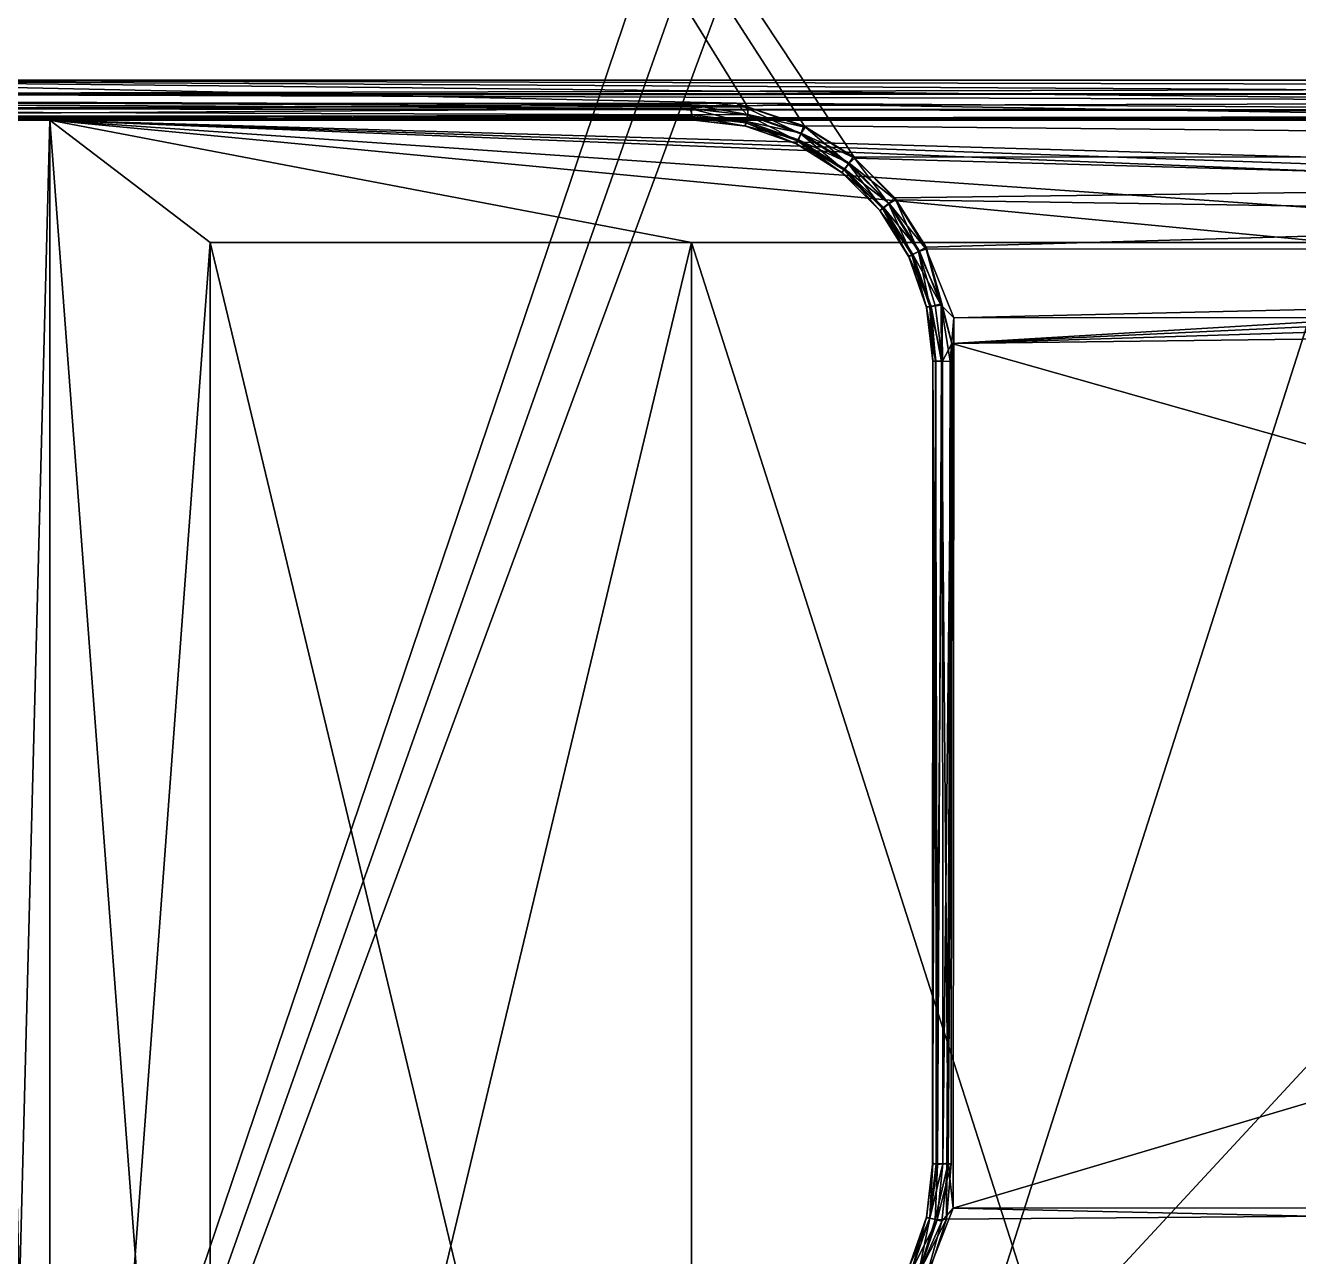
# Model space of a CAD drawing. Extents: x 1024.23 to 1033.17, y -779.2 to -772.4.
# Drawn here: x 1025.67 to 1027.256, y -777.216 to -775.682 of the extents above; entities that cross this region are included whole.
import ezdxf

# ---------------------------------------------------------------- set-up
doc = ezdxf.new("R2010")
doc.units = 0

msp = doc.modelspace()

# ---------------------------------------------------------------- linework, layer by layer
for points in [[(1025.232544, -779.174194, 5.699508), (1025.942261, -772.969421, 5.699256), (1025.500366, -772.534119, 5.699003)], [(1027.080566, -773.714661, 5.699546), (1025.942261, -772.969421, 5.699256), (1025.232544, -779.174194, 5.699508)], [(1025.229004, -775.776062, 2.500036), (1025.232544, -773.625916, 2.499632), (1026.569824, -775.783752, 2.500093)], [(1032.169434, -773.624878, 2.499829), (1030.831055, -775.782593, 2.499917), (1025.232544, -773.625916, 2.499632)], [(1030.607178, -775.957397, 2.499728), (1025.232544, -773.625916, 2.499632), (1030.646729, -775.896912, 2.499971)], [(1030.646729, -775.896912, 2.499971), (1025.232544, -773.625916, 2.499632), (1030.698364, -775.845703, 2.499971)], [(1025.232544, -773.625916, 2.499632), (1030.831055, -775.782593, 2.499917), (1030.76001, -775.80719, 2.499971)], [(1025.232544, -773.625916, 2.499632), (1030.76001, -775.80719, 2.499971), (1030.698364, -775.845703, 2.499971)], [(1030.607178, -775.957397, 2.499728), (1026.703369, -775.847534, 2.49999), (1025.232544, -773.625916, 2.499632)], [(1025.232544, -773.625916, 2.499632), (1026.703369, -775.847534, 2.49999), (1026.641602, -775.80896, 2.50012)], [(1025.232544, -773.625916, 2.499632), (1026.641602, -775.80896, 2.50012), (1026.569824, -775.783752, 2.500093)], [(1025.232544, -779.174194, 5.699508), (1027.13623, -773.791382, 5.699544), (1027.080566, -773.714661, 5.699546)], [(1025.232544, -779.174194, 5.699508), (1027.212524, -773.820862, 5.699055), (1027.13623, -773.791382, 5.699544)], [(1032.170044, -779.170166, 5.699554), (1030.193237, -773.819092, 5.699111), (1025.232544, -779.174194, 5.699508)], [(1025.232544, -779.174194, 5.699508), (1030.193237, -773.819092, 5.699111), (1027.212524, -773.820862, 5.699055)], [(1032.1698, -775.766602, 2.802056), (1025.227051, -775.768677, 2.803119), (1025.230103, -775.750183, 2.799559)], [(1026.555908, -775.778931, 2.799242), (1025.230103, -775.750183, 2.799559), (1025.229858, -775.779297, 2.798391)], [(1025.230103, -775.750183, 5.399554), (1025.230957, -775.767395, 5.396935), (1032.170044, -775.750183, 5.399554)], [(1032.1698, -775.766602, 2.802056), (1025.230103, -775.750183, 2.799559), (1032.170044, -775.750183, 2.799559)], [(1032.170044, -779.176392, 5.40015), (1025.230103, -779.17572, 5.399903), (1032.170044, -775.750183, 5.399554)], [(1032.170044, -775.750183, 5.399554), (1025.230103, -779.17572, 5.399903), (1025.230103, -775.750183, 5.399554)], [(1026.555908, -775.778931, 2.799242), (1030.757812, -775.8078, 2.799243), (1025.230103, -775.750183, 2.799559)], [(1030.830688, -775.782593, 2.799212), (1032.170044, -775.750183, 2.799559), (1025.230103, -775.750183, 2.799559)], [(1030.830688, -775.782593, 2.799212), (1025.230103, -775.750183, 2.799559), (1030.757812, -775.8078, 2.799243)], [(1032.170044, -775.750183, 5.399554), (1025.230957, -775.767395, 5.396935), (1032.170532, -775.766907, 5.396861)], [(1025.227051, -775.768677, 2.803119), (1032.1698, -775.766602, 2.802056), (1025.230835, -775.785522, 2.813709)], [(1032.170166, -775.790283, 5.380464), (1025.230957, -775.767395, 5.396935), (1025.230103, -775.785522, 5.384909)], [(1025.230835, -775.785522, 2.813709), (1032.1698, -775.766602, 2.802056), (1032.174072, -775.794678, 2.823889)], [(1032.170532, -775.766907, 5.396861), (1025.230957, -775.767395, 5.396935), (1032.170166, -775.790283, 5.380464)], [(1032.170166, -775.790283, 5.380464), (1025.230103, -775.785522, 5.384909), (1025.155151, -775.79895, 5.359239)], [(1025.230835, -775.785522, 2.813709), (1032.174072, -775.794678, 2.823889), (1025.17395, -775.799377, 2.840051)], [(1026.5, -775.781067, 2.501366), (1025.230103, -775.789124, 2.506019), (1025.229004, -775.776062, 2.500036)], [(1026.5, -775.781067, 2.501366), (1025.229004, -775.776062, 2.500036), (1026.569824, -775.783752, 2.500093)], [(1026.498169, -775.785645, 2.795415), (1026.555908, -775.778931, 2.799242), (1025.229858, -775.779297, 2.798391)], [(1026.498169, -775.785645, 2.795415), (1025.229858, -775.779297, 2.798391), (1025.231689, -775.79425, 2.787949)], [(1026.5, -775.793701, 2.510596), (1025.230103, -775.789124, 2.506019), (1026.5, -775.781067, 2.501366)], [(1026.498169, -775.785645, 2.795415), (1025.231689, -775.79425, 2.787949), (1026.500854, -775.795654, 2.785946)], [(1026.569458, -775.793945, 2.795135), (1026.555908, -775.778931, 2.799242), (1026.498169, -775.785645, 2.795415)], [(1026.569458, -775.793945, 2.795135), (1026.498169, -775.785645, 2.795415), (1026.567627, -775.803345, 2.785634)], [(1026.567627, -775.803345, 2.785634), (1026.498169, -775.785645, 2.795415), (1026.500854, -775.795654, 2.785946)], [(1026.570068, -775.79303, 2.503578), (1026.5, -775.793701, 2.510596), (1026.5, -775.781067, 2.501366)], [(1026.569824, -775.783752, 2.500093), (1026.570068, -775.79303, 2.503578), (1026.5, -775.781067, 2.501366)], [(1030.695435, -775.846191, 2.799435), (1030.757812, -775.8078, 2.799243), (1026.555908, -775.778931, 2.799242)], [(1026.555908, -775.778931, 2.799242), (1026.639893, -775.80719, 2.799147), (1030.695435, -775.846191, 2.799435)], [(1026.639893, -775.80719, 2.799147), (1026.555908, -775.778931, 2.799242), (1026.635864, -775.817078, 2.795135)], [(1026.635864, -775.817078, 2.795135), (1026.555908, -775.778931, 2.799242), (1026.569458, -775.793945, 2.795135)], [(1026.641602, -775.80896, 2.50012), (1026.570068, -775.79303, 2.503578), (1026.569824, -775.783752, 2.500093)], [(1026.49939, -775.799683, 2.523691), (1025.083984, -775.799927, 2.53541), (1025.230103, -775.798401, 2.518655)], [(1026.49939, -775.799683, 2.523691), (1026.500244, -775.799805, 2.774495), (1025.083984, -775.799927, 2.53541)], [(1025.083984, -775.799927, 2.53541), (1026.500244, -775.799805, 2.774495), (1025.227051, -775.799683, 2.775225)], [(1032.170166, -775.790283, 5.380464), (1025.155151, -775.79895, 5.359239), (1032.28479, -775.79895, 5.354379)], [(1032.28479, -775.79895, 5.354379), (1025.155151, -775.79895, 5.359239), (1025.700073, -775.800171, 4.399556)], [(1025.700073, -775.800171, 4.399556), (1025.155151, -775.79895, 5.359239), (1025.622437, -775.800171, 4.389334)], [(1025.17395, -775.799377, 2.840051), (1032.174072, -775.794678, 2.823889), (1032.296021, -775.799683, 2.852649)], [(1025.622437, -775.800171, 3.809779), (1025.17395, -775.799377, 2.840051), (1025.700073, -775.800171, 3.799557)], [(1025.700073, -775.800171, 3.799557), (1025.17395, -775.799377, 2.840051), (1031.699951, -775.800171, 3.799557)], [(1031.699951, -775.800171, 3.799557), (1025.17395, -775.799377, 2.840051), (1032.296021, -775.799683, 2.852649)], [(1025.227051, -775.799683, 2.775225), (1026.500854, -775.795654, 2.785946), (1025.231689, -775.79425, 2.787949)], [(1025.227051, -775.799683, 2.775225), (1026.500244, -775.799805, 2.774495), (1026.500854, -775.795654, 2.785946)], [(1026.5, -775.793701, 2.510596), (1025.230103, -775.798401, 2.518655), (1025.230103, -775.789124, 2.506019)], [(1026.49939, -775.799683, 2.523691), (1025.230103, -775.798401, 2.518655), (1026.5, -775.793701, 2.510596)], [(1025.700073, -778.650146, 4.399556), (1025.622437, -775.800171, 4.389334), (1025.62207, -778.698547, 4.385433)], [(1025.700073, -778.650146, 4.399556), (1025.700073, -775.800171, 4.399556), (1025.622437, -775.800171, 4.389334)], [(1025.624634, -778.698547, 3.81298), (1025.622437, -775.800171, 3.809779), (1025.700073, -775.800171, 3.799557)], [(1025.624634, -778.698547, 3.81298), (1025.700073, -775.800171, 3.799557), (1025.700073, -778.650146, 3.799557)], [(1025.700073, -775.800171, 4.399556), (1031.699951, -775.800171, 4.399556), (1032.28479, -775.79895, 5.354379)], [(1025.700073, -775.800171, 4.399556), (1029.5, -775.952332, 4.399556), (1030.099976, -775.952332, 4.399556)], [(1027.900024, -775.952332, 4.399556), (1029.5, -775.952332, 4.399556), (1025.700073, -775.800171, 4.399556)], [(1027.900024, -775.952332, 4.399556), (1025.700073, -775.800171, 4.399556), (1027.300049, -775.952332, 4.399556)], [(1027.300049, -775.952332, 4.399556), (1025.700073, -775.800171, 4.399556), (1026.5, -775.952332, 4.399556)], [(1025.700073, -778.650146, 4.399556), (1025.900024, -778.452332, 4.399556), (1025.700073, -775.800171, 4.399556)], [(1025.700073, -775.800171, 4.399556), (1025.900024, -778.452332, 4.399556), (1025.900024, -775.952332, 4.399556)], [(1025.700073, -775.800171, 4.399556), (1025.900024, -775.952332, 4.399556), (1026.5, -775.952332, 4.399556)], [(1031.699951, -775.800171, 4.399556), (1025.700073, -775.800171, 4.399556), (1030.900024, -775.952332, 4.399556)], [(1030.900024, -775.952332, 4.399556), (1025.700073, -775.800171, 4.399556), (1030.099976, -775.952332, 4.399556)], [(1027.300049, -775.952332, 3.799557), (1025.700073, -775.800171, 3.799557), (1027.900024, -775.952332, 3.799557)], [(1027.900024, -775.952332, 3.799557), (1025.700073, -775.800171, 3.799557), (1031.699951, -775.800171, 3.799557)], [(1027.300049, -775.952332, 3.799557), (1026.5, -775.952332, 3.799557), (1025.700073, -775.800171, 3.799557)], [(1025.700073, -775.800171, 3.799557), (1026.5, -775.952332, 3.799557), (1025.900024, -775.952332, 3.799557)], [(1025.700073, -775.800171, 3.799557), (1025.900024, -775.952332, 3.799557), (1025.700073, -778.650146, 3.799557)], [(1026.568359, -775.801819, 2.511122), (1026.49939, -775.799683, 2.523691), (1026.5, -775.793701, 2.510596)], [(1026.500244, -775.799805, 2.774495), (1026.49939, -775.799683, 2.523691), (1026.567261, -775.807434, 2.774498)], [(1026.567261, -775.807434, 2.774498), (1026.49939, -775.799683, 2.523691), (1026.566406, -775.807129, 2.523798)], [(1026.568359, -775.801819, 2.511122), (1026.566406, -775.807129, 2.523798), (1026.49939, -775.799683, 2.523691)], [(1026.570068, -775.79303, 2.503578), (1026.568359, -775.801819, 2.511122), (1026.5, -775.793701, 2.510596)], [(1026.567261, -775.807434, 2.774498), (1026.500854, -775.795654, 2.785946), (1026.500244, -775.799805, 2.774495)], [(1026.567627, -775.803345, 2.785634), (1026.500854, -775.795654, 2.785946), (1026.567261, -775.807434, 2.774498)], [(1026.633057, -775.824524, 2.511122), (1026.566406, -775.807129, 2.523798), (1026.568359, -775.801819, 2.511122)], [(1026.631958, -775.825867, 2.785631), (1026.569458, -775.793945, 2.795135), (1026.567627, -775.803345, 2.785634)], [(1026.636597, -775.816345, 2.503578), (1026.568359, -775.801819, 2.511122), (1026.570068, -775.79303, 2.503578)], [(1026.636597, -775.816345, 2.503578), (1026.633057, -775.824524, 2.511122), (1026.568359, -775.801819, 2.511122)], [(1026.635864, -775.817078, 2.795135), (1026.569458, -775.793945, 2.795135), (1026.631958, -775.825867, 2.785631)], [(1026.641602, -775.80896, 2.50012), (1026.636597, -775.816345, 2.503578), (1026.570068, -775.79303, 2.503578)], [(1026.567261, -775.807434, 2.774498), (1026.566406, -775.807129, 2.523798), (1026.630615, -775.829773, 2.774501)], [(1026.630615, -775.829773, 2.774501), (1026.566406, -775.807129, 2.523798), (1026.629883, -775.829285, 2.523797)], [(1026.633057, -775.824524, 2.511122), (1026.629883, -775.829285, 2.523797), (1026.566406, -775.807129, 2.523798)], [(1026.630615, -775.829773, 2.774501), (1026.567627, -775.803345, 2.785634), (1026.567261, -775.807434, 2.774498)], [(1026.631958, -775.825867, 2.785631), (1026.567627, -775.803345, 2.785634), (1026.630615, -775.829773, 2.774501)], [(1026.689697, -775.862061, 2.78563), (1026.635864, -775.817078, 2.795135), (1026.631958, -775.825867, 2.785631)], [(1026.696411, -775.853882, 2.503578), (1026.633057, -775.824524, 2.511122), (1026.636597, -775.816345, 2.503578)], [(1026.695435, -775.854431, 2.795135), (1026.639893, -775.80719, 2.799147), (1026.635864, -775.817078, 2.795135)], [(1026.695435, -775.854431, 2.795135), (1026.635864, -775.817078, 2.795135), (1026.689697, -775.862061, 2.78563)], [(1026.703369, -775.847534, 2.49999), (1026.636597, -775.816345, 2.503578), (1026.641602, -775.80896, 2.50012)], [(1026.703369, -775.847534, 2.49999), (1026.696411, -775.853882, 2.503578), (1026.636597, -775.816345, 2.503578)], [(1030.695435, -775.846191, 2.799435), (1026.639893, -775.80719, 2.799147), (1026.70166, -775.845703, 2.799147)], [(1026.70166, -775.845703, 2.799147), (1026.639893, -775.80719, 2.799147), (1026.695435, -775.854431, 2.795135)], [(1026.690918, -775.861084, 2.511121), (1026.629883, -775.829285, 2.523797), (1026.633057, -775.824524, 2.511122)], [(1026.630615, -775.829773, 2.774501), (1026.629883, -775.829285, 2.523797), (1026.687622, -775.865601, 2.774497)], [(1026.687622, -775.865601, 2.774497), (1026.629883, -775.829285, 2.523797), (1026.68689, -775.86499, 2.523797)], [(1026.690918, -775.861084, 2.511121), (1026.68689, -775.86499, 2.523797), (1026.629883, -775.829285, 2.523797)], [(1026.687622, -775.865601, 2.774497), (1026.631958, -775.825867, 2.785631), (1026.630615, -775.829773, 2.774501)], [(1026.689697, -775.862061, 2.78563), (1026.631958, -775.825867, 2.785631), (1026.687622, -775.865601, 2.774497)], [(1026.696411, -775.853882, 2.503578), (1026.690918, -775.861084, 2.511121), (1026.633057, -775.824524, 2.511122)], [(1026.745239, -775.904114, 2.795134), (1026.70166, -775.845703, 2.799147), (1026.695435, -775.854431, 2.795135)], [(1026.753906, -775.899231, 2.50012), (1026.696411, -775.853882, 2.503578), (1026.703369, -775.847534, 2.49999)], [(1030.695435, -775.846191, 2.799435), (1026.70166, -775.845703, 2.799147), (1026.753296, -775.896912, 2.799147)], [(1026.753296, -775.896912, 2.799147), (1026.70166, -775.845703, 2.799147), (1026.745239, -775.904114, 2.795134)], [(1030.607178, -775.957397, 2.499728), (1026.753906, -775.899231, 2.50012), (1026.703369, -775.847534, 2.49999)], [(1026.753296, -775.896912, 2.799147), (1026.792114, -775.958374, 2.799147), (1030.695435, -775.846191, 2.799435)], [(1030.695435, -775.846191, 2.799435), (1026.792114, -775.958374, 2.799147), (1026.824219, -776.078369, 2.799319)], [(1030.695435, -775.846191, 2.799435), (1026.824219, -776.078369, 2.799319), (1030.645508, -775.898499, 2.799147)], [(1026.73938, -775.909485, 2.511121), (1026.68689, -775.86499, 2.523797), (1026.690918, -775.861084, 2.511121)], [(1026.687622, -775.865601, 2.774497), (1026.68689, -775.86499, 2.523797), (1026.735107, -775.913208, 2.774497)], [(1026.735107, -775.913208, 2.774497), (1026.68689, -775.86499, 2.523797), (1026.734619, -775.912476, 2.523798)], [(1026.73938, -775.909485, 2.511121), (1026.734619, -775.912476, 2.523798), (1026.68689, -775.86499, 2.523797)], [(1026.735107, -775.913208, 2.774497), (1026.689697, -775.862061, 2.78563), (1026.687622, -775.865601, 2.774497)], [(1026.738037, -775.910217, 2.78563), (1026.695435, -775.854431, 2.795135), (1026.689697, -775.862061, 2.78563)], [(1026.738037, -775.910217, 2.78563), (1026.689697, -775.862061, 2.78563), (1026.735107, -775.913208, 2.774497)], [(1026.746338, -775.903809, 2.503578), (1026.690918, -775.861084, 2.511121), (1026.696411, -775.853882, 2.503578)], [(1026.746338, -775.903809, 2.503578), (1026.73938, -775.909485, 2.511121), (1026.690918, -775.861084, 2.511121)], [(1026.745239, -775.904114, 2.795134), (1026.695435, -775.854431, 2.795135), (1026.738037, -775.910217, 2.78563)], [(1026.753906, -775.899231, 2.50012), (1026.746338, -775.903809, 2.503578), (1026.696411, -775.853882, 2.503578)], [(1026.782715, -775.963562, 2.795135), (1026.753296, -775.896912, 2.799147), (1026.745239, -775.904114, 2.795134)], [(1026.792114, -775.958374, 2.799147), (1026.753296, -775.896912, 2.799147), (1026.782715, -775.963562, 2.795135)], [(1026.775757, -775.96759, 2.511122), (1026.734619, -775.912476, 2.523798), (1026.73938, -775.909485, 2.511121)], [(1026.735107, -775.913208, 2.774497), (1026.734619, -775.912476, 2.523798), (1026.770752, -775.970215, 2.774503)], [(1026.770752, -775.970215, 2.774503), (1026.734619, -775.912476, 2.523798), (1026.770508, -775.96936, 2.523797)], [(1026.775757, -775.96759, 2.511122), (1026.770508, -775.96936, 2.523797), (1026.734619, -775.912476, 2.523798)], [(1026.770752, -775.970215, 2.774503), (1026.738037, -775.910217, 2.78563), (1026.735107, -775.913208, 2.774497)], [(1026.774292, -775.967957, 2.785631), (1026.745239, -775.904114, 2.795134), (1026.738037, -775.910217, 2.78563)], [(1026.774292, -775.967957, 2.785631), (1026.738037, -775.910217, 2.78563), (1026.770752, -775.970215, 2.774503)], [(1026.783813, -775.963501, 2.503578), (1026.73938, -775.909485, 2.511121), (1026.746338, -775.903809, 2.503578)], [(1026.783813, -775.963501, 2.503578), (1026.775757, -775.96759, 2.511122), (1026.73938, -775.909485, 2.511121)], [(1026.782715, -775.963562, 2.795135), (1026.745239, -775.904114, 2.795134), (1026.774292, -775.967957, 2.785631)], [(1026.792236, -775.960815, 2.50012), (1026.746338, -775.903809, 2.503578), (1026.753906, -775.899231, 2.50012)], [(1026.792236, -775.960815, 2.50012), (1026.783813, -775.963501, 2.503578), (1026.746338, -775.903809, 2.503578)], [(1026.792236, -775.960815, 2.50012), (1026.753906, -775.899231, 2.50012), (1030.607178, -775.957397, 2.499728)], [(1030.645508, -775.898499, 2.799147), (1026.824219, -776.078369, 2.799319), (1030.607056, -775.960205, 2.799147)], [(1025.700073, -778.650146, 3.799557), (1025.900024, -775.952332, 3.799557), (1025.900024, -778.452332, 3.799557)], [(1025.900024, -778.452332, 4.409556), (1025.900024, -775.952332, 4.409556), (1025.900024, -778.452332, 4.399556)], [(1025.900024, -778.452332, 4.399556), (1025.900024, -775.952332, 4.409556), (1025.900024, -775.952332, 4.399556)], [(1025.900024, -775.952332, 4.409556), (1026.5, -775.952332, 4.409556), (1025.900024, -775.952332, 4.399556)], [(1025.900024, -775.952332, 4.399556), (1026.5, -775.952332, 4.409556), (1026.5, -775.952332, 4.399556)], [(1026.5, -778.452332, 4.409556), (1026.5, -775.952332, 4.409556), (1025.900024, -778.452332, 4.409556)], [(1025.900024, -778.452332, 4.409556), (1026.5, -775.952332, 4.409556), (1025.900024, -775.952332, 4.409556)], [(1025.900024, -775.952332, 3.789557), (1025.900024, -778.452332, 3.789557), (1025.900024, -775.952332, 3.799557)], [(1025.900024, -775.952332, 3.799557), (1025.900024, -778.452332, 3.789557), (1025.900024, -778.452332, 3.799557)], [(1026.5, -775.952332, 3.789557), (1025.900024, -775.952332, 3.789557), (1026.5, -775.952332, 3.799557)], [(1026.5, -775.952332, 3.799557), (1025.900024, -775.952332, 3.789557), (1025.900024, -775.952332, 3.799557)], [(1026.5, -775.952332, 3.789557), (1026.5, -778.452332, 3.789557), (1025.900024, -775.952332, 3.789557)], [(1025.900024, -775.952332, 3.789557), (1026.5, -778.452332, 3.789557), (1025.900024, -778.452332, 3.789557)], [(1027.300049, -775.952332, 4.399556), (1026.5, -775.952332, 4.399556), (1027.300049, -778.452332, 4.399556)], [(1027.300049, -778.452332, 4.399556), (1026.5, -775.952332, 4.399556), (1026.5, -778.452332, 4.399556)], [(1027.300049, -778.452332, 3.799557), (1026.5, -778.452332, 3.799557), (1027.300049, -775.952332, 3.799557)], [(1027.300049, -775.952332, 3.799557), (1026.5, -778.452332, 3.799557), (1026.5, -775.952332, 3.799557)], [(1026.5, -775.952332, 4.409556), (1026.5, -778.452332, 4.409556), (1026.5, -775.952332, 4.399556)], [(1026.5, -775.952332, 4.399556), (1026.5, -778.452332, 4.409556), (1026.5, -778.452332, 4.399556)], [(1026.5, -778.452332, 3.789557), (1026.5, -775.952332, 3.789557), (1026.5, -778.452332, 3.799557)], [(1026.5, -778.452332, 3.799557), (1026.5, -775.952332, 3.789557), (1026.5, -775.952332, 3.799557)], [(1026.81189, -776.028625, 2.797978), (1026.792114, -775.958374, 2.799147), (1026.782715, -775.963562, 2.795135)], [(1026.810791, -776.030396, 2.501592), (1026.783813, -775.963501, 2.503578), (1026.792236, -775.960815, 2.50012)], [(1026.824219, -776.078369, 2.799319), (1026.792114, -775.958374, 2.799147), (1026.81189, -776.028625, 2.797978)], [(1026.792236, -775.960815, 2.50012), (1030.607178, -775.957397, 2.499728), (1026.82666, -776.046204, 2.499572)], [(1026.82666, -776.046204, 2.499572), (1026.810791, -776.030396, 2.501592), (1026.792236, -775.960815, 2.50012)], [(1026.824219, -776.078369, 2.799319), (1030.582275, -776.031799, 2.799196), (1030.607056, -775.960205, 2.799147)], [(1026.82666, -776.046204, 2.499572), (1030.607178, -775.957397, 2.499728), (1030.574463, -776.043213, 2.499561)], [(1026.79834, -776.032288, 2.511122), (1026.770508, -775.96936, 2.523797), (1026.775757, -775.96759, 2.511122)], [(1026.770752, -775.970215, 2.774503), (1026.770508, -775.96936, 2.523797), (1026.792847, -776.033569, 2.77475)], [(1026.792847, -776.033569, 2.77475), (1026.770508, -775.96936, 2.523797), (1026.792847, -776.032837, 2.523798)], [(1026.79834, -776.032288, 2.511122), (1026.792847, -776.032837, 2.523798), (1026.770508, -775.96936, 2.523797)], [(1026.792847, -776.033569, 2.77475), (1026.774292, -775.967957, 2.785631), (1026.770752, -775.970215, 2.774503)], [(1026.796997, -776.032288, 2.785836), (1026.782715, -775.963562, 2.795135), (1026.774292, -775.967957, 2.785631)], [(1026.796997, -776.032288, 2.785836), (1026.774292, -775.967957, 2.785631), (1026.792847, -776.033569, 2.77475)], [(1026.810791, -776.030396, 2.501592), (1026.775757, -775.96759, 2.511122), (1026.783813, -775.963501, 2.503578)], [(1026.810791, -776.030396, 2.501592), (1026.79834, -776.032288, 2.511122), (1026.775757, -775.96759, 2.511122)], [(1026.81189, -776.028625, 2.797978), (1026.782715, -775.963562, 2.795135), (1026.803589, -776.030945, 2.793014)], [(1026.803589, -776.030945, 2.793014), (1026.782715, -775.963562, 2.795135), (1026.796997, -776.032288, 2.785836)], [(1026.804077, -776.100159, 2.514559), (1026.792847, -776.032837, 2.523798), (1026.79834, -776.032288, 2.511122)], [(1026.792847, -776.033569, 2.77475), (1026.800415, -776.100525, 2.774839), (1026.796997, -776.032288, 2.785836)], [(1026.792847, -776.033569, 2.77475), (1026.792847, -776.032837, 2.523798), (1026.800415, -776.100525, 2.774839)], [(1026.800415, -776.100525, 2.774839), (1026.792847, -776.032837, 2.523798), (1026.800537, -776.100159, 2.523897)], [(1026.804077, -776.100159, 2.514559), (1026.800537, -776.100159, 2.523897), (1026.792847, -776.032837, 2.523798)], [(1026.796997, -776.032288, 2.785836), (1026.812744, -776.100159, 2.794234), (1026.803589, -776.030945, 2.793014)], [(1026.796997, -776.032288, 2.785836), (1026.804321, -776.099792, 2.785129), (1026.812744, -776.100159, 2.794234)], [(1026.796997, -776.032288, 2.785836), (1026.800415, -776.100525, 2.774839), (1026.804321, -776.099792, 2.785129)], [(1026.811401, -776.100647, 2.505763), (1026.79834, -776.032288, 2.511122), (1026.810791, -776.030396, 2.501592)], [(1026.811401, -776.100647, 2.505763), (1026.804077, -776.100159, 2.514559), (1026.79834, -776.032288, 2.511122)], [(1026.803589, -776.030945, 2.793014), (1026.812744, -776.100159, 2.794234), (1026.81189, -776.028625, 2.797978)], [(1026.82666, -776.046204, 2.499572), (1026.822266, -776.100159, 2.500581), (1026.810791, -776.030396, 2.501592)], [(1026.822266, -776.100159, 2.500581), (1026.811401, -776.100647, 2.505763), (1026.810791, -776.030396, 2.501592)], [(1026.81189, -776.028625, 2.797978), (1026.812744, -776.100159, 2.794234), (1026.824219, -776.078369, 2.799319)], [(1026.824219, -776.078369, 2.799319), (1030.570312, -777.139709, 2.799614), (1030.582275, -776.031799, 2.799196)], [(1026.819824, -777.099548, 2.501154), (1026.822266, -776.100159, 2.500581), (1026.82666, -776.046204, 2.499572)], [(1026.819824, -777.099548, 2.501154), (1026.82666, -776.046204, 2.499572), (1026.825806, -777.15564, 2.499561)], [(1026.82666, -776.046204, 2.499572), (1030.574463, -776.043213, 2.499561), (1026.825806, -777.15564, 2.499561)], [(1026.825806, -777.15564, 2.499561), (1030.574463, -776.043213, 2.499561), (1030.573364, -777.15509, 2.499573)], [(1026.81311, -777.100281, 2.794537), (1026.824219, -776.078369, 2.799319), (1026.812744, -776.100159, 2.794234)], [(1026.823364, -777.100159, 2.798807), (1026.824219, -776.078369, 2.799319), (1026.81311, -777.100281, 2.794537)], [(1026.817627, -777.169189, 2.799201), (1030.570312, -777.139709, 2.799614), (1026.824219, -776.078369, 2.799319)], [(1026.817627, -777.169189, 2.799201), (1026.824219, -776.078369, 2.799319), (1026.823364, -777.100159, 2.798807)], [(1026.80481, -777.100403, 2.785943), (1026.804321, -776.099792, 2.785129), (1026.800293, -777.100586, 2.774899)], [(1026.800293, -777.100586, 2.774899), (1026.804321, -776.099792, 2.785129), (1026.800415, -776.100525, 2.774839)], [(1026.800415, -777.099365, 2.524321), (1026.800293, -777.100586, 2.774899), (1026.800537, -776.100159, 2.523897)], [(1026.800537, -776.100159, 2.523897), (1026.800293, -777.100586, 2.774899), (1026.800415, -776.100525, 2.774839)], [(1026.800415, -777.099365, 2.524321), (1026.800537, -776.100159, 2.523897), (1026.806396, -777.101135, 2.510534)], [(1026.806396, -777.101135, 2.510534), (1026.800537, -776.100159, 2.523897), (1026.804077, -776.100159, 2.514559)], [(1026.806396, -777.101135, 2.510534), (1026.804077, -776.100159, 2.514559), (1026.811401, -776.100647, 2.505763)], [(1026.80481, -777.100403, 2.785943), (1026.812744, -776.100159, 2.794234), (1026.804321, -776.099792, 2.785129)], [(1026.81311, -777.100281, 2.794537), (1026.812744, -776.100159, 2.794234), (1026.80481, -777.100403, 2.785943)], [(1026.806396, -777.101135, 2.510534), (1026.811401, -776.100647, 2.505763), (1026.819824, -777.099548, 2.501154)], [(1026.819824, -777.099548, 2.501154), (1026.811401, -776.100647, 2.505763), (1026.822266, -776.100159, 2.500581)], [(1026.800293, -777.100586, 2.774899), (1026.800415, -777.099365, 2.524321), (1026.792725, -777.167358, 2.774498)], [(1026.792725, -777.167358, 2.774498), (1026.800415, -777.099365, 2.524321), (1026.792847, -777.166748, 2.524368)], [(1026.792725, -777.167358, 2.774498), (1026.796753, -777.167908, 2.78541), (1026.800293, -777.100586, 2.774899)], [(1026.800415, -777.099365, 2.524321), (1026.796997, -777.16803, 2.513282), (1026.792847, -777.166748, 2.524368)], [(1026.81311, -777.100281, 2.794537), (1026.796753, -777.167908, 2.78541), (1026.805908, -777.169861, 2.794986)], [(1026.81311, -777.100281, 2.794537), (1026.80481, -777.100403, 2.785943), (1026.796753, -777.167908, 2.78541)], [(1026.796753, -777.167908, 2.78541), (1026.80481, -777.100403, 2.785943), (1026.800293, -777.100586, 2.774899)], [(1026.800415, -777.099365, 2.524321), (1026.806396, -777.101135, 2.510534), (1026.796997, -777.16803, 2.513282)], [(1026.806396, -777.101135, 2.510534), (1026.803589, -777.169434, 2.506104), (1026.796997, -777.16803, 2.513282)], [(1026.803589, -777.169434, 2.506104), (1026.806396, -777.101135, 2.510534), (1026.819824, -777.099548, 2.501154)], [(1026.803589, -777.169434, 2.506104), (1026.819824, -777.099548, 2.501154), (1026.81189, -777.171753, 2.50114)], [(1026.823364, -777.100159, 2.798807), (1026.805908, -777.169861, 2.794986), (1026.817627, -777.169189, 2.799201)], [(1026.823364, -777.100159, 2.798807), (1026.81311, -777.100281, 2.794537), (1026.805908, -777.169861, 2.794986)], [(1026.825806, -777.15564, 2.499561), (1026.81189, -777.171753, 2.50114), (1026.819824, -777.099548, 2.501154)], [(1026.794434, -777.240173, 2.799415), (1030.608765, -777.24176, 2.798997), (1030.570312, -777.139709, 2.799614)], [(1026.794434, -777.240173, 2.799415), (1030.570312, -777.139709, 2.799614), (1026.817627, -777.169189, 2.799201)], [(1030.606079, -777.239624, 2.499755), (1026.792114, -777.241943, 2.499971), (1026.825806, -777.15564, 2.499561)], [(1026.792114, -777.241943, 2.499971), (1026.81189, -777.171753, 2.50114), (1026.825806, -777.15564, 2.499561)], [(1030.606079, -777.239624, 2.499755), (1026.825806, -777.15564, 2.499561), (1030.573364, -777.15509, 2.499573)], [(1026.792725, -777.167358, 2.774498), (1026.792847, -777.166748, 2.524368), (1026.770386, -777.230774, 2.774503)], [(1026.770386, -777.230774, 2.774503), (1026.792847, -777.166748, 2.524368), (1026.770752, -777.230164, 2.524615)], [(1026.770386, -777.230774, 2.774503), (1026.796753, -777.167908, 2.78541), (1026.792725, -777.167358, 2.774498)], [(1026.770386, -777.230774, 2.774503), (1026.774414, -777.232178, 2.785631), (1026.796753, -777.167908, 2.78541)], [(1026.792847, -777.166748, 2.524368), (1026.774292, -777.232361, 2.513487), (1026.770752, -777.230164, 2.524615)], [(1026.792847, -777.166748, 2.524368), (1026.796997, -777.16803, 2.513282), (1026.774292, -777.232361, 2.513487)], [(1026.796997, -777.16803, 2.513282), (1026.782715, -777.236755, 2.503983), (1026.774292, -777.232361, 2.513487)], [(1026.805908, -777.169861, 2.794986), (1026.796753, -777.167908, 2.78541), (1026.774414, -777.232178, 2.785631)], [(1026.805908, -777.169861, 2.794986), (1026.774414, -777.232178, 2.785631), (1026.783081, -777.236084, 2.795135)], [(1026.796997, -777.16803, 2.513282), (1026.803589, -777.169434, 2.506104), (1026.782715, -777.236755, 2.503983)], [(1026.782715, -777.236755, 2.503983), (1026.803589, -777.169434, 2.506104), (1026.81189, -777.171753, 2.50114)], [(1026.792114, -777.241943, 2.499971), (1026.782715, -777.236755, 2.503983), (1026.81189, -777.171753, 2.50114)], [(1026.817627, -777.169189, 2.799201), (1026.805908, -777.169861, 2.794986), (1026.783081, -777.236084, 2.795135)], [(1026.817627, -777.169189, 2.799201), (1026.783081, -777.236084, 2.795135), (1026.794434, -777.240173, 2.799415)]]:
    msp.add_3dface(points)

doc.saveas('drawing.dxf')
